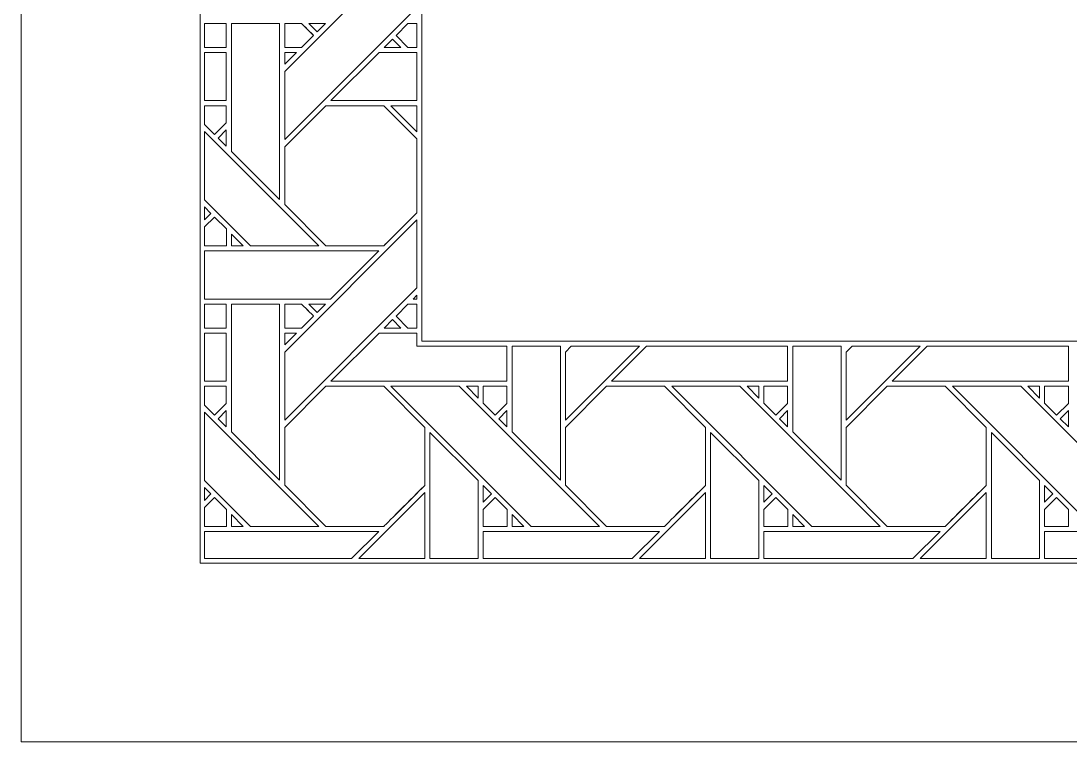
# Model space of a CAD drawing. Header units: inches. Extents: x 8.9 to 15.9, y 4.1 to 14.1.
# Drawn here: x 8.883 to 12.432, y 4.095 to 6.533 of the extents above; entities that cross this region are included whole.
import ezdxf

# ---------------------------------------------------------------- set-up
doc = ezdxf.new("R2010")
doc.units = ezdxf.units.IN
doc.header["$MEASUREMENT"] = 0
doc.layers.add('Design', color=7, linetype='Continuous', lineweight=0)

msp = doc.modelspace()

# ---------------------------------------------------------------- linework, layer by layer
at = {"layer": 'Design'}
for points, knots in [([(12.3829, 14.0948), (10.4499, 14.0948), (8.8829, 12.5278), (8.8829, 10.5948), (8.8829, 10.5948), (8.8829, 4.0948), (8.8829, 4.0948), (8.8829, 4.0948), (15.8829, 4.0948), (15.8829, 4.0948), (15.8829, 4.0948), (15.8829, 10.5948), (15.8829, 10.5948), (15.8829, 12.5278), (14.3159, 14.0948), (12.3829, 14.0948)], [0, 0, 0, 0, 1, 1, 1, 2, 2, 2, 3, 3, 3, 4, 4, 4, 5, 5, 5, 5]), ([(12.3829, 13.4898), (10.7865, 13.4898), (9.4879, 12.1911), (9.4879, 10.5948), (9.4879, 10.5948), (9.4879, 4.6998), (9.4879, 4.6998), (9.4879, 4.6998), (15.2779, 4.6998), (15.2779, 4.6998), (15.2779, 4.6998), (15.2779, 10.5948), (15.2779, 10.5948), (15.2779, 12.1911), (13.9792, 13.4898), (12.3829, 13.4898)], [0, 0, 0, 0, 1, 1, 1, 2, 2, 2, 3, 3, 3, 4, 4, 4, 5, 5, 5, 5]), ([(14.5279, 10.1668), (14.5279, 10.1668), (14.5279, 5.4498), (14.5279, 5.4498), (14.5279, 5.4498), (10.2379, 5.4498), (10.2379, 5.4498), (10.2379, 5.4498), (10.2383, 10.6261), (10.2383, 10.6289), (10.2392, 10.687), (10.2424, 10.7445), (10.2478, 10.8014), (10.25, 10.8237), (10.2524, 10.8459), (10.2552, 10.868), (10.2604, 10.909), (10.2669, 10.9495), (10.2745, 10.9898), (10.2745, 10.9898), (10.2777, 11.0069), (10.2777, 11.0069), (10.2885, 11.062), (10.3013, 11.1163), (10.3162, 11.1697), (10.3162, 11.1697), (10.321, 11.1869), (10.321, 11.1869), (10.3497, 11.2867), (10.3855, 11.3837), (10.4278, 11.477), (10.4278, 11.477), (10.4473, 11.5188), (10.4524, 11.5293), (10.4622, 11.5494), (10.4723, 11.5693), (10.4827, 11.5891), (10.5091, 11.6392), (10.5373, 11.6882), (10.5674, 11.7359), (10.5705, 11.7407), (10.5766, 11.7505), (10.5766, 11.7505), (10.6194, 11.8172), (10.6659, 11.8813), (10.7156, 11.9427), (10.7156, 11.9427), (10.7229, 11.9518), (10.7229, 11.9518), (10.908, 12.1777), (11.1381, 12.3653), (11.3995, 12.5007), (11.3995, 12.5007), (11.4455, 12.5238), (11.4455, 12.5238), (11.5132, 12.5569), (11.583, 12.5865), (11.6545, 12.6124), (11.6545, 12.6124), (11.6717, 12.6184), (11.6717, 12.6184), (11.8255, 12.6726), (11.9872, 12.7098), (12.1547, 12.7276), (12.1573, 12.7279), (12.1625, 12.7285), (12.1625, 12.7285), (12.2349, 12.7359), (12.3085, 12.7398), (12.3829, 12.7398), (12.3919, 12.7398), (12.4302, 12.7392), (12.4403, 12.739), (12.754, 12.7307), (13.0511, 12.6547), (13.3176, 12.5251), (13.3338, 12.5173), (13.3498, 12.5092), (13.3658, 12.5009), (13.418, 12.4739), (13.469, 12.4447), (13.5186, 12.4136), (13.5186, 12.4136), (13.5458, 12.3963), (13.5458, 12.3963), (13.6142, 12.352), (13.6801, 12.3039), (13.7429, 12.2523), (13.7429, 12.2523), (13.7561, 12.2412), (13.7561, 12.2412), (13.8005, 12.2041), (13.8434, 12.1652), (13.8847, 12.1246), (13.8847, 12.1246), (13.891, 12.1185), (13.891, 12.1185), (13.9433, 12.0668), (13.9929, 12.0124), (14.0396, 11.9557), (14.0396, 11.9557), (14.0535, 11.9385), (14.0535, 11.9385), (14.1434, 11.8269), (14.2225, 11.7061), (14.289, 11.5777), (14.289, 11.5777), (14.3054, 11.5455), (14.3133, 11.5293), (14.3158, 11.5242), (14.3508, 11.4476), (14.3508, 11.4476), (14.374, 11.3944), (14.3951, 11.3402), (14.4139, 11.2849), (14.4139, 11.2849), (14.4196, 11.2676), (14.4196, 11.2676), (14.4552, 11.1604), (14.4824, 11.0494), (14.5007, 10.9354), (14.5078, 10.8912), (14.5135, 10.8465), (14.5179, 10.8014), (14.5244, 10.7334), (14.5279, 10.6645), (14.5279, 10.5948), (14.5279, 10.5948), (14.5279, 10.1668), (14.5279, 10.1668)], [0, 0, 0, 0, 1, 1, 1, 2, 2, 2, 3, 3, 3, 4, 4, 4, 5, 5, 5, 6, 6, 6, 7, 7, 7, 8, 8, 8, 9, 9, 9, 10, 10, 10, 11, 11, 11, 12, 12, 12, 13, 13, 13, 14, 14, 14, 15, 15, 15, 16, 16, 16, 17, 17, 17, 18, 18, 18, 19, 19, 19, 20, 20, 20, 21, 21, 21, 22, 22, 22, 23, 23, 23, 24, 24, 24, 25, 25, 25, 26, 26, 26, 27, 27, 27, 28, 28, 28, 29, 29, 29, 30, 30, 30, 31, 31, 31, 32, 32, 32, 33, 33, 33, 34, 34, 34, 35, 35, 35, 36, 36, 36, 37, 37, 37, 38, 38, 38, 39, 39, 39, 40, 40, 40, 41, 41, 41, 42, 42, 42, 43, 43, 43, 43]), ([(10.2212, 6.8088), (10.2212, 6.8088), (10.2212, 6.5788), (10.2212, 6.5788), (10.2212, 6.5788), (9.7742, 6.1318), (9.7742, 6.1318), (9.7742, 6.1318), (9.7742, 6.3619), (9.7742, 6.3619), (9.7742, 6.3619), (10.2212, 6.8088), (10.2212, 6.8088)], [0, 0, 0, 0, 1, 1, 1, 2, 2, 2, 3, 3, 3, 4, 4, 4, 4]), ([(9.5029, 6.524), (9.5029, 6.524), (9.5766, 6.524), (9.5766, 6.524), (9.5766, 6.524), (9.5766, 6.4432), (9.5766, 6.4432), (9.5766, 6.4432), (9.5029, 6.4432), (9.5029, 6.4432), (9.5029, 6.4432), (9.5029, 6.524), (9.5029, 6.524)], [0, 0, 0, 0, 1, 1, 1, 2, 2, 2, 3, 3, 3, 4, 4, 4, 4]), ([(9.5029, 6.524), (9.5029, 6.524), (9.5766, 6.524), (9.5766, 6.524), (9.5766, 6.524), (9.5766, 6.4432), (9.5766, 6.4432), (9.5766, 6.4432), (9.5029, 6.4432), (9.5029, 6.4432), (9.5029, 6.4432), (9.5029, 6.524), (9.5029, 6.524)], [0, 0, 0, 0, 1, 1, 1, 2, 2, 2, 3, 3, 3, 4, 4, 4, 4]), ([(9.7571, 6.524), (9.7571, 6.524), (9.7571, 5.9289), (9.7571, 5.9289), (9.7571, 5.9289), (9.5942, 6.0918), (9.5942, 6.0918), (9.5942, 6.0918), (9.5942, 6.524), (9.5942, 6.524), (9.5942, 6.524), (9.7571, 6.524), (9.7571, 6.524)], [0, 0, 0, 0, 1, 1, 1, 2, 2, 2, 3, 3, 3, 4, 4, 4, 4]), ([(9.7742, 6.524), (9.7742, 6.524), (9.8313, 6.524), (9.8313, 6.524), (9.8364, 6.5189), (9.8672, 6.4881), (9.8716, 6.4836), (9.8716, 6.4836), (9.8312, 6.4432), (9.8312, 6.4432), (9.8312, 6.4432), (9.7742, 6.4432), (9.7742, 6.4432), (9.7742, 6.4432), (9.7742, 6.524), (9.7742, 6.524)], [0, 0, 0, 0, 1, 1, 1, 2, 2, 2, 3, 3, 3, 4, 4, 4, 5, 5, 5, 5]), ([(9.8716, 6.4836), (9.8716, 6.4836), (9.8312, 6.4432), (9.8312, 6.4432), (9.8312, 6.4432), (9.7742, 6.4432), (9.7742, 6.4432), (9.7742, 6.4432), (9.7742, 6.524), (9.7742, 6.524), (9.7742, 6.524), (9.8313, 6.524), (9.8313, 6.524), (9.8369, 6.5184), (9.8716, 6.4836), (9.8716, 6.4836)], [0, 0, 0, 0, 1, 1, 1, 2, 2, 2, 3, 3, 3, 4, 4, 4, 5, 5, 5, 5]), ([(9.8838, 6.4958), (9.8838, 6.4958), (9.8556, 6.524), (9.8556, 6.524), (9.8556, 6.524), (9.9121, 6.524), (9.9121, 6.524), (9.9121, 6.524), (9.8838, 6.4958), (9.8838, 6.4958)], [0, 0, 0, 0, 1, 1, 1, 2, 2, 2, 3, 3, 3, 3]), ([(10.2212, 6.4432), (10.2212, 6.4432), (10.1907, 6.4432), (10.1907, 6.4432), (10.1907, 6.4432), (10.1504, 6.4836), (10.1504, 6.4836), (10.1504, 6.4836), (10.1908, 6.524), (10.1908, 6.524), (10.1908, 6.524), (10.2212, 6.524), (10.2212, 6.524), (10.2212, 6.524), (10.2212, 6.4432), (10.2212, 6.4432)], [0, 0, 0, 0, 1, 1, 1, 2, 2, 2, 3, 3, 3, 4, 4, 4, 5, 5, 5, 5]), ([(10.2212, 6.524), (10.2212, 6.524), (10.2212, 6.4432), (10.2212, 6.4432), (10.2212, 6.4432), (10.1907, 6.4432), (10.1907, 6.4432), (10.1907, 6.4432), (10.1504, 6.4836), (10.1504, 6.4836), (10.1504, 6.4836), (10.1908, 6.524), (10.1908, 6.524), (10.1908, 6.524), (10.2212, 6.524), (10.2212, 6.524)], [0, 0, 0, 0, 1, 1, 1, 2, 2, 2, 3, 3, 3, 4, 4, 4, 5, 5, 5, 5]), ([(10.1666, 6.4432), (10.1666, 6.4432), (10.11, 6.4432), (10.11, 6.4432), (10.11, 6.4432), (10.1383, 6.4715), (10.1383, 6.4715), (10.1383, 6.4715), (10.1666, 6.4432), (10.1666, 6.4432)], [0, 0, 0, 0, 1, 1, 1, 2, 2, 2, 3, 3, 3, 3]), ([(9.5029, 6.4261), (9.5029, 6.4261), (9.5766, 6.4261), (9.5766, 6.4261), (9.5766, 6.4261), (9.5766, 6.2633), (9.5766, 6.2633), (9.5766, 6.2633), (9.5029, 6.2633), (9.5029, 6.2633), (9.5029, 6.2633), (9.5029, 6.4261), (9.5029, 6.4261)], [0, 0, 0, 0, 1, 1, 1, 2, 2, 2, 3, 3, 3, 4, 4, 4, 4]), ([(9.7742, 6.3863), (9.7742, 6.3863), (9.7742, 6.4261), (9.7742, 6.4261), (9.7742, 6.4261), (9.8141, 6.4261), (9.8141, 6.4261), (9.8141, 6.4261), (9.7742, 6.3863), (9.7742, 6.3863)], [0, 0, 0, 0, 1, 1, 1, 2, 2, 2, 3, 3, 3, 3]), ([(10.2212, 6.4261), (10.2212, 6.4261), (10.2212, 6.2633), (10.2212, 6.2633), (10.2212, 6.2633), (9.9301, 6.2633), (9.9301, 6.2633), (9.9301, 6.2633), (10.0929, 6.4261), (10.0929, 6.4261), (10.0929, 6.4261), (10.2212, 6.4261), (10.2212, 6.4261)], [0, 0, 0, 0, 1, 1, 1, 2, 2, 2, 3, 3, 3, 4, 4, 4, 4]), ([(9.5029, 6.2461), (9.5029, 6.2461), (9.5766, 6.2461), (9.5766, 6.2461), (9.5766, 6.2461), (9.5766, 6.1885), (9.5766, 6.1885), (9.5766, 6.1885), (9.5366, 6.1486), (9.5366, 6.1486), (9.5366, 6.1486), (9.5029, 6.1824), (9.5029, 6.1824), (9.5029, 6.1824), (9.5029, 6.2461), (9.5029, 6.2461)], [0, 0, 0, 0, 1, 1, 1, 2, 2, 2, 3, 3, 3, 4, 4, 4, 5, 5, 5, 5]), ([(9.5029, 6.2461), (9.5029, 6.2461), (9.5766, 6.2461), (9.5766, 6.2461), (9.5766, 6.2461), (9.5766, 6.1885), (9.5766, 6.1885), (9.5766, 6.1885), (9.5366, 6.1486), (9.5366, 6.1486), (9.5366, 6.1486), (9.5029, 6.1824), (9.5029, 6.1824), (9.5029, 6.1824), (9.5029, 6.2461), (9.5029, 6.2461)], [0, 0, 0, 0, 1, 1, 1, 2, 2, 2, 3, 3, 3, 4, 4, 4, 5, 5, 5, 5]), ([(9.7742, 6.1074), (9.7742, 6.1074), (9.9129, 6.2461), (9.9129, 6.2461), (9.9129, 6.2461), (10.1091, 6.2461), (10.1091, 6.2461), (10.1091, 6.2461), (10.2212, 6.134), (10.2212, 6.134), (10.2212, 6.134), (10.2212, 5.8845), (10.2212, 5.8845), (10.1819, 5.8452), (10.116, 5.7793), (10.1091, 5.7725), (10.1091, 5.7725), (9.9134, 5.7725), (9.9134, 5.7725), (9.9134, 5.7725), (9.7742, 5.9117), (9.7742, 5.9117), (9.7742, 5.9117), (9.7742, 6.1074), (9.7742, 6.1074)], [0, 0, 0, 0, 1, 1, 1, 2, 2, 2, 3, 3, 3, 4, 4, 4, 5, 5, 5, 6, 6, 6, 7, 7, 7, 8, 8, 8, 8]), ([(9.9129, 6.2461), (9.9129, 6.2461), (10.1091, 6.2461), (10.1091, 6.2461), (10.1091, 6.2461), (10.2212, 6.134), (10.2212, 6.134), (10.2212, 6.134), (10.2212, 5.8845), (10.2212, 5.8845), (10.1819, 5.8451), (10.1158, 5.7791), (10.1091, 5.7725), (10.1091, 5.7725), (9.9134, 5.7725), (9.9134, 5.7725), (9.9134, 5.7725), (9.7742, 5.9117), (9.7742, 5.9117), (9.7742, 5.9117), (9.7742, 6.1074), (9.7742, 6.1074), (9.7742, 6.1074), (9.9129, 6.2461), (9.9129, 6.2461)], [0, 0, 0, 0, 1, 1, 1, 2, 2, 2, 3, 3, 3, 4, 4, 4, 5, 5, 5, 6, 6, 6, 7, 7, 7, 8, 8, 8, 8]), ([(10.2212, 6.2462), (10.2212, 6.2462), (10.2212, 6.1583), (10.2212, 6.1583), (10.2212, 6.1583), (10.1334, 6.2462), (10.1334, 6.2462), (10.1334, 6.2462), (10.2212, 6.2462), (10.2212, 6.2462)], [0, 0, 0, 0, 1, 1, 1, 2, 2, 2, 3, 3, 3, 3]), ([(9.5029, 6.1589), (9.5029, 6.1589), (9.8892, 5.7725), (9.8892, 5.7725), (9.8892, 5.7725), (9.6582, 5.7725), (9.6582, 5.7725), (9.6582, 5.7725), (9.5029, 5.9279), (9.5029, 5.9279), (9.5029, 5.9279), (9.5029, 6.1589), (9.5029, 6.1589)], [0, 0, 0, 0, 1, 1, 1, 2, 2, 2, 3, 3, 3, 4, 4, 4, 4]), ([(9.5766, 6.1643), (9.5766, 6.1643), (9.5766, 6.1091), (9.5766, 6.1091), (9.5766, 6.1091), (9.5488, 6.1365), (9.5488, 6.1365), (9.5488, 6.1365), (9.5766, 6.1643), (9.5766, 6.1643)], [0, 0, 0, 0, 1, 1, 1, 2, 2, 2, 3, 3, 3, 3]), ([(9.5029, 5.9041), (9.5029, 5.9041), (9.5246, 5.8821), (9.5246, 5.8821), (9.5246, 5.8821), (9.5029, 5.8604), (9.5029, 5.8604), (9.5029, 5.8604), (9.5029, 5.9041), (9.5029, 5.9041)], [0, 0, 0, 0, 1, 1, 1, 2, 2, 2, 3, 3, 3, 3]), ([(9.577, 5.7722), (9.577, 5.7722), (9.5029, 5.7722), (9.5029, 5.7722), (9.5029, 5.7722), (9.5029, 5.8361), (9.5029, 5.8361), (9.5029, 5.8361), (9.5367, 5.8699), (9.5367, 5.8699), (9.5367, 5.8699), (9.577, 5.8295), (9.577, 5.8295), (9.577, 5.8295), (9.577, 5.7722), (9.577, 5.7722)], [0, 0, 0, 0, 1, 1, 1, 2, 2, 2, 3, 3, 3, 4, 4, 4, 5, 5, 5, 5]), ([(9.5029, 5.8361), (9.5029, 5.8361), (9.5367, 5.8699), (9.5367, 5.8699), (9.5367, 5.8699), (9.577, 5.8295), (9.577, 5.8295), (9.577, 5.8295), (9.577, 5.7722), (9.577, 5.7722), (9.577, 5.7722), (9.5029, 5.7722), (9.5029, 5.7722), (9.5029, 5.7722), (9.5029, 5.8361), (9.5029, 5.8361)], [0, 0, 0, 0, 1, 1, 1, 2, 2, 2, 3, 3, 3, 4, 4, 4, 5, 5, 5, 5]), ([(10.2212, 5.8601), (10.2212, 5.8601), (10.2212, 5.63), (10.2212, 5.63), (10.2212, 5.63), (9.7742, 5.1831), (9.7742, 5.1831), (9.7742, 5.1831), (9.7742, 5.4132), (9.7742, 5.4132), (9.7742, 5.4132), (10.2212, 5.8601), (10.2212, 5.8601)], [0, 0, 0, 0, 1, 1, 1, 2, 2, 2, 3, 3, 3, 4, 4, 4, 4]), ([(9.634, 5.7725), (9.634, 5.7725), (9.5943, 5.7725), (9.5943, 5.7725), (9.5943, 5.7725), (9.5943, 5.8123), (9.5943, 5.8123), (9.5943, 5.8123), (9.634, 5.7725), (9.634, 5.7725)], [0, 0, 0, 0, 1, 1, 1, 2, 2, 2, 3, 3, 3, 3]), ([(9.5029, 5.7552), (9.5029, 5.7552), (10.0921, 5.7552), (10.0921, 5.7552), (10.0921, 5.7552), (9.9293, 5.5926), (9.9293, 5.5926), (9.9293, 5.5926), (9.5029, 5.5926), (9.5029, 5.5926), (9.5029, 5.5926), (9.5029, 5.7552), (9.5029, 5.7552)], [0, 0, 0, 0, 1, 1, 1, 2, 2, 2, 3, 3, 3, 4, 4, 4, 4]), ([(9.5029, 5.5753), (9.5029, 5.5753), (9.5766, 5.5753), (9.5766, 5.5753), (9.5766, 5.5753), (9.5766, 5.4945), (9.5766, 5.4945), (9.5766, 5.4945), (9.5029, 5.4945), (9.5029, 5.4945), (9.5029, 5.4945), (9.5029, 5.5753), (9.5029, 5.5753)], [0, 0, 0, 0, 1, 1, 1, 2, 2, 2, 3, 3, 3, 4, 4, 4, 4]), ([(9.5029, 5.5753), (9.5029, 5.5753), (9.5766, 5.5753), (9.5766, 5.5753), (9.5766, 5.5753), (9.5766, 5.4945), (9.5766, 5.4945), (9.5766, 5.4945), (9.5029, 5.4945), (9.5029, 5.4945), (9.5029, 5.4945), (9.5029, 5.5753), (9.5029, 5.5753)], [0, 0, 0, 0, 1, 1, 1, 2, 2, 2, 3, 3, 3, 4, 4, 4, 4]), ([(9.7571, 5.5753), (9.7571, 5.5753), (9.7571, 4.9802), (9.7571, 4.9802), (9.7571, 4.9802), (9.5942, 5.1431), (9.5942, 5.1431), (9.5942, 5.1431), (9.5942, 5.5753), (9.5942, 5.5753), (9.5942, 5.5753), (9.7571, 5.5753), (9.7571, 5.5753)], [0, 0, 0, 0, 1, 1, 1, 2, 2, 2, 3, 3, 3, 4, 4, 4, 4]), ([(9.7742, 5.5753), (9.7742, 5.5753), (9.8313, 5.5753), (9.8313, 5.5753), (9.8364, 5.5701), (9.8672, 5.5393), (9.8716, 5.5349), (9.8716, 5.5349), (9.8312, 5.4945), (9.8312, 5.4945), (9.8312, 5.4945), (9.7742, 5.4945), (9.7742, 5.4945), (9.7742, 5.4945), (9.7742, 5.5753), (9.7742, 5.5753)], [0, 0, 0, 0, 1, 1, 1, 2, 2, 2, 3, 3, 3, 4, 4, 4, 5, 5, 5, 5]), ([(9.8716, 5.5349), (9.8716, 5.5349), (9.8312, 5.4945), (9.8312, 5.4945), (9.8312, 5.4945), (9.7742, 5.4945), (9.7742, 5.4945), (9.7742, 5.4945), (9.7742, 5.5753), (9.7742, 5.5753), (9.7742, 5.5753), (9.8313, 5.5753), (9.8313, 5.5753), (9.8366, 5.5699), (9.8674, 5.5391), (9.8716, 5.5349)], [0, 0, 0, 0, 1, 1, 1, 2, 2, 2, 3, 3, 3, 4, 4, 4, 5, 5, 5, 5]), ([(9.8838, 5.5471), (9.8838, 5.5471), (9.8556, 5.5753), (9.8556, 5.5753), (9.8556, 5.5753), (9.9121, 5.5753), (9.9121, 5.5753), (9.9121, 5.5753), (9.8838, 5.5471), (9.8838, 5.5471)], [0, 0, 0, 0, 1, 1, 1, 2, 2, 2, 3, 3, 3, 3]), ([(10.2212, 5.4945), (10.2212, 5.4945), (10.1907, 5.4945), (10.1907, 5.4945), (10.1907, 5.4945), (10.1504, 5.5348), (10.1504, 5.5348), (10.1504, 5.5348), (10.1908, 5.5753), (10.1908, 5.5753), (10.1908, 5.5753), (10.2212, 5.5753), (10.2212, 5.5753), (10.2212, 5.5753), (10.2212, 5.4945), (10.2212, 5.4945)], [0, 0, 0, 0, 1, 1, 1, 2, 2, 2, 3, 3, 3, 4, 4, 4, 5, 5, 5, 5]), ([(10.2212, 5.5753), (10.2212, 5.5753), (10.2212, 5.4945), (10.2212, 5.4945), (10.2212, 5.4945), (10.1907, 5.4945), (10.1907, 5.4945), (10.1907, 5.4945), (10.1504, 5.5348), (10.1504, 5.5348), (10.1504, 5.5348), (10.1908, 5.5753), (10.1908, 5.5753), (10.1908, 5.5753), (10.2212, 5.5753), (10.2212, 5.5753)], [0, 0, 0, 0, 1, 1, 1, 2, 2, 2, 3, 3, 3, 4, 4, 4, 5, 5, 5, 5]), ([(10.2081, 5.5926), (10.2081, 5.5926), (10.2212, 5.6056), (10.2212, 5.6056), (10.2212, 5.6056), (10.2212, 5.5926), (10.2212, 5.5926), (10.2212, 5.5926), (10.2081, 5.5926), (10.2081, 5.5926)], [0, 0, 0, 0, 1, 1, 1, 2, 2, 2, 3, 3, 3, 3]), ([(10.1666, 5.4945), (10.1666, 5.4945), (10.11, 5.4945), (10.11, 5.4945), (10.11, 5.4945), (10.1383, 5.5228), (10.1383, 5.5228), (10.1383, 5.5228), (10.1666, 5.4945), (10.1666, 5.4945)], [0, 0, 0, 0, 1, 1, 1, 2, 2, 2, 3, 3, 3, 3]), ([(9.5029, 5.4774), (9.5029, 5.4774), (9.5766, 5.4774), (9.5766, 5.4774), (9.5766, 5.4774), (9.5766, 5.3145), (9.5766, 5.3145), (9.5766, 5.3145), (9.5029, 5.3145), (9.5029, 5.3145), (9.5029, 5.3145), (9.5029, 5.4774), (9.5029, 5.4774)], [0, 0, 0, 0, 1, 1, 1, 2, 2, 2, 3, 3, 3, 4, 4, 4, 4]), ([(9.7742, 5.4375), (9.7742, 5.4375), (9.7742, 5.4774), (9.7742, 5.4774), (9.7742, 5.4774), (9.8141, 5.4774), (9.8141, 5.4774), (9.8141, 5.4774), (9.7742, 5.4375), (9.7742, 5.4375)], [0, 0, 0, 0, 1, 1, 1, 2, 2, 2, 3, 3, 3, 3]), ([(9.9301, 5.3145), (9.9301, 5.3145), (10.0929, 5.4774), (10.0929, 5.4774), (10.0929, 5.4774), (10.2212, 5.4774), (10.2212, 5.4774), (10.2212, 5.4774), (10.2212, 5.4331), (10.2212, 5.4331), (10.2212, 5.4331), (10.5253, 5.4331), (10.5253, 5.4331), (10.5253, 5.4331), (10.5253, 5.3145), (10.5253, 5.3145), (10.5253, 5.3145), (9.9301, 5.3145), (9.9301, 5.3145)], [0, 0, 0, 0, 1, 1, 1, 2, 2, 2, 3, 3, 3, 4, 4, 4, 5, 5, 5, 6, 6, 6, 6]), ([(10.5429, 5.4331), (10.5429, 5.4331), (10.7058, 5.4331), (10.7058, 5.4331), (10.7058, 5.4331), (10.7058, 4.9802), (10.7058, 4.9802), (10.7058, 4.9802), (10.5429, 5.1431), (10.5429, 5.1431), (10.5429, 5.1431), (10.5429, 5.4331), (10.5429, 5.4331)], [0, 0, 0, 0, 1, 1, 1, 2, 2, 2, 3, 3, 3, 4, 4, 4, 4]), ([(10.7229, 5.4132), (10.7229, 5.4132), (10.7429, 5.4331), (10.7429, 5.4331), (10.7429, 5.4331), (10.973, 5.4331), (10.973, 5.4331), (10.973, 5.4331), (10.7229, 5.1831), (10.7229, 5.1831), (10.7229, 5.1831), (10.7229, 5.4132), (10.7229, 5.4132)], [0, 0, 0, 0, 1, 1, 1, 2, 2, 2, 3, 3, 3, 4, 4, 4, 4]), ([(10.8788, 5.3145), (10.8788, 5.3145), (10.9973, 5.4331), (10.9973, 5.4331), (10.9973, 5.4331), (11.4741, 5.4331), (11.4741, 5.4331), (11.4741, 5.4331), (11.4741, 5.3145), (11.4741, 5.3145), (11.4741, 5.3145), (10.8788, 5.3145), (10.8788, 5.3145)], [0, 0, 0, 0, 1, 1, 1, 2, 2, 2, 3, 3, 3, 4, 4, 4, 4]), ([(11.4916, 5.4331), (11.4916, 5.4331), (11.6545, 5.4331), (11.6545, 5.4331), (11.6545, 5.4331), (11.6545, 4.9802), (11.6545, 4.9802), (11.6545, 4.9802), (11.4916, 5.1431), (11.4916, 5.1431), (11.4916, 5.1431), (11.4916, 5.4331), (11.4916, 5.4331)], [0, 0, 0, 0, 1, 1, 1, 2, 2, 2, 3, 3, 3, 4, 4, 4, 4]), ([(11.6717, 5.4132), (11.6717, 5.4132), (11.6916, 5.4331), (11.6916, 5.4331), (11.6916, 5.4331), (11.9217, 5.4331), (11.9217, 5.4331), (11.9217, 5.4331), (11.6717, 5.1831), (11.6717, 5.1831), (11.6717, 5.1831), (11.6717, 5.4132), (11.6717, 5.4132)], [0, 0, 0, 0, 1, 1, 1, 2, 2, 2, 3, 3, 3, 4, 4, 4, 4]), ([(11.8275, 5.3146), (11.8275, 5.3146), (11.9461, 5.4331), (11.9461, 5.4331), (11.9461, 5.4331), (12.4228, 5.4331), (12.4228, 5.4331), (12.4228, 5.4331), (12.4228, 5.3146), (12.4228, 5.3146), (12.4228, 5.3146), (11.8275, 5.3146), (11.8275, 5.3146)], [0, 0, 0, 0, 1, 1, 1, 2, 2, 2, 3, 3, 3, 4, 4, 4, 4]), ([(9.5029, 5.2974), (9.5029, 5.2974), (9.5766, 5.2974), (9.5766, 5.2974), (9.5766, 5.2974), (9.5766, 5.2398), (9.5766, 5.2398), (9.5766, 5.2398), (9.5366, 5.1998), (9.5366, 5.1998), (9.5366, 5.1998), (9.5029, 5.2336), (9.5029, 5.2336), (9.5029, 5.2336), (9.5029, 5.2974), (9.5029, 5.2974)], [0, 0, 0, 0, 1, 1, 1, 2, 2, 2, 3, 3, 3, 4, 4, 4, 5, 5, 5, 5]), ([(9.5029, 5.2974), (9.5029, 5.2974), (9.5766, 5.2974), (9.5766, 5.2974), (9.5766, 5.2974), (9.5766, 5.2398), (9.5766, 5.2398), (9.5766, 5.2398), (9.5366, 5.1998), (9.5366, 5.1998), (9.5366, 5.1998), (9.5029, 5.2336), (9.5029, 5.2336), (9.5029, 5.2336), (9.5029, 5.2974), (9.5029, 5.2974)], [0, 0, 0, 0, 1, 1, 1, 2, 2, 2, 3, 3, 3, 4, 4, 4, 5, 5, 5, 5]), ([(10.2478, 4.9624), (10.23, 4.9445), (10.1181, 4.8328), (10.1091, 4.8238), (10.1091, 4.8238), (9.9134, 4.8238), (9.9134, 4.8238), (9.9134, 4.8238), (9.7742, 4.963), (9.7742, 4.963), (9.7742, 4.963), (9.7742, 5.1587), (9.7742, 5.1587), (9.7742, 5.1587), (9.9129, 5.2974), (9.9129, 5.2974), (9.9129, 5.2974), (10.1091, 5.2974), (10.1091, 5.2974), (10.1091, 5.2974), (10.2478, 5.1587), (10.2478, 5.1587), (10.2478, 5.1587), (10.2478, 4.9624), (10.2478, 4.9624)], [0, 0, 0, 0, 1, 1, 1, 2, 2, 2, 3, 3, 3, 4, 4, 4, 5, 5, 5, 6, 6, 6, 7, 7, 7, 8, 8, 8, 8]), ([(9.9129, 5.2974), (9.9129, 5.2974), (10.1091, 5.2974), (10.1091, 5.2974), (10.1091, 5.2974), (10.2478, 5.1587), (10.2478, 5.1587), (10.2478, 5.1587), (10.2478, 4.9624), (10.2478, 4.9624), (10.2299, 4.9444), (10.118, 4.8327), (10.1091, 4.8238), (10.1091, 4.8238), (9.9134, 4.8238), (9.9134, 4.8238), (9.9134, 4.8238), (9.7742, 4.963), (9.7742, 4.963), (9.7742, 4.963), (9.7742, 5.1587), (9.7742, 5.1587), (9.7742, 5.1587), (9.9129, 5.2974), (9.9129, 5.2974)], [0, 0, 0, 0, 1, 1, 1, 2, 2, 2, 3, 3, 3, 4, 4, 4, 5, 5, 5, 6, 6, 6, 7, 7, 7, 8, 8, 8, 8]), ([(10.1334, 5.2974), (10.1334, 5.2974), (10.3643, 5.2974), (10.3643, 5.2974), (10.3643, 5.2974), (10.838, 4.8238), (10.838, 4.8238), (10.838, 4.8238), (10.6069, 4.8238), (10.6069, 4.8238), (10.6069, 4.8238), (10.1334, 5.2974), (10.1334, 5.2974)], [0, 0, 0, 0, 1, 1, 1, 2, 2, 2, 3, 3, 3, 4, 4, 4, 4]), ([(10.4279, 5.2974), (10.4279, 5.2974), (10.4279, 5.2576), (10.4279, 5.2576), (10.4279, 5.2576), (10.3884, 5.2974), (10.3884, 5.2974), (10.3884, 5.2974), (10.4279, 5.2974), (10.4279, 5.2974)], [0, 0, 0, 0, 1, 1, 1, 2, 2, 2, 3, 3, 3, 3]), ([(10.445, 5.2974), (10.445, 5.2974), (10.5253, 5.2974), (10.5253, 5.2974), (10.5253, 5.2974), (10.5253, 5.2398), (10.5253, 5.2398), (10.5253, 5.2398), (10.4854, 5.1998), (10.4854, 5.1998), (10.4854, 5.1998), (10.445, 5.2402), (10.445, 5.2402), (10.445, 5.2402), (10.445, 5.2974), (10.445, 5.2974)], [0, 0, 0, 0, 1, 1, 1, 2, 2, 2, 3, 3, 3, 4, 4, 4, 5, 5, 5, 5]), ([(10.4854, 5.1998), (10.4854, 5.1998), (10.445, 5.2402), (10.445, 5.2402), (10.445, 5.2402), (10.445, 5.2974), (10.445, 5.2974), (10.445, 5.2974), (10.5253, 5.2974), (10.5253, 5.2974), (10.5253, 5.2974), (10.5253, 5.2398), (10.5253, 5.2398), (10.5253, 5.2398), (10.4854, 5.1998), (10.4854, 5.1998)], [0, 0, 0, 0, 1, 1, 1, 2, 2, 2, 3, 3, 3, 4, 4, 4, 5, 5, 5, 5]), ([(11.1966, 4.9624), (11.1788, 4.9445), (11.0669, 4.8328), (11.0579, 4.8238), (11.0579, 4.8238), (10.8622, 4.8238), (10.8622, 4.8238), (10.8622, 4.8238), (10.7229, 4.963), (10.7229, 4.963), (10.7229, 4.963), (10.7229, 5.1587), (10.7229, 5.1587), (10.7229, 5.1587), (10.8616, 5.2974), (10.8616, 5.2974), (10.8616, 5.2974), (11.0578, 5.2974), (11.0578, 5.2974), (11.0578, 5.2974), (11.1966, 5.1587), (11.1966, 5.1587), (11.1966, 5.1587), (11.1966, 4.9624), (11.1966, 4.9624)], [0, 0, 0, 0, 1, 1, 1, 2, 2, 2, 3, 3, 3, 4, 4, 4, 5, 5, 5, 6, 6, 6, 7, 7, 7, 8, 8, 8, 8]), ([(10.7229, 4.963), (10.7229, 4.963), (10.7229, 5.1587), (10.7229, 5.1587), (10.7229, 5.1587), (10.8616, 5.2974), (10.8616, 5.2974), (10.8616, 5.2974), (11.0578, 5.2974), (11.0578, 5.2974), (11.0578, 5.2974), (11.1966, 5.1587), (11.1966, 5.1587), (11.1966, 5.1587), (11.1966, 4.9624), (11.1966, 4.9624), (11.1786, 4.9444), (11.0668, 4.8327), (11.0579, 4.8238), (11.0579, 4.8238), (10.8622, 4.8238), (10.8622, 4.8238), (10.8622, 4.8238), (10.7229, 4.963), (10.7229, 4.963)], [0, 0, 0, 0, 1, 1, 1, 2, 2, 2, 3, 3, 3, 4, 4, 4, 5, 5, 5, 6, 6, 6, 7, 7, 7, 8, 8, 8, 8]), ([(11.0821, 5.2974), (11.0821, 5.2974), (11.313, 5.2974), (11.313, 5.2974), (11.313, 5.2974), (11.7867, 4.8238), (11.7867, 4.8238), (11.7867, 4.8238), (11.5557, 4.8238), (11.5557, 4.8238), (11.5557, 4.8238), (11.0821, 5.2974), (11.0821, 5.2974)], [0, 0, 0, 0, 1, 1, 1, 2, 2, 2, 3, 3, 3, 4, 4, 4, 4]), ([(11.3766, 5.2974), (11.3766, 5.2974), (11.3766, 5.2576), (11.3766, 5.2576), (11.3766, 5.2576), (11.3372, 5.2974), (11.3372, 5.2974), (11.3372, 5.2974), (11.3766, 5.2974), (11.3766, 5.2974)], [0, 0, 0, 0, 1, 1, 1, 2, 2, 2, 3, 3, 3, 3]), ([(11.3938, 5.2974), (11.3938, 5.2974), (11.474, 5.2974), (11.474, 5.2974), (11.474, 5.2974), (11.474, 5.2398), (11.474, 5.2398), (11.474, 5.2398), (11.4341, 5.1998), (11.4341, 5.1998), (11.4341, 5.1998), (11.3938, 5.2402), (11.3938, 5.2402), (11.3938, 5.2402), (11.3938, 5.2974), (11.3938, 5.2974)], [0, 0, 0, 0, 1, 1, 1, 2, 2, 2, 3, 3, 3, 4, 4, 4, 5, 5, 5, 5]), ([(11.4341, 5.1998), (11.4341, 5.1998), (11.3938, 5.2402), (11.3938, 5.2402), (11.3938, 5.2402), (11.3938, 5.2974), (11.3938, 5.2974), (11.3938, 5.2974), (11.474, 5.2974), (11.474, 5.2974), (11.474, 5.2974), (11.474, 5.2398), (11.474, 5.2398), (11.474, 5.2398), (11.4341, 5.1998), (11.4341, 5.1998)], [0, 0, 0, 0, 1, 1, 1, 2, 2, 2, 3, 3, 3, 4, 4, 4, 5, 5, 5, 5]), ([(12.1453, 4.9624), (12.1275, 4.9445), (12.0156, 4.8328), (12.0066, 4.8238), (12.0066, 4.8238), (11.8109, 4.8238), (11.8109, 4.8238), (11.8109, 4.8238), (11.6717, 4.963), (11.6717, 4.963), (11.6717, 4.963), (11.6717, 5.1587), (11.6717, 5.1587), (11.6717, 5.1587), (11.8104, 5.2974), (11.8104, 5.2974), (11.8104, 5.2974), (12.0066, 5.2974), (12.0066, 5.2974), (12.0066, 5.2974), (12.1453, 5.1587), (12.1453, 5.1587), (12.1453, 5.1587), (12.1453, 4.9624), (12.1453, 4.9624)], [0, 0, 0, 0, 1, 1, 1, 2, 2, 2, 3, 3, 3, 4, 4, 4, 5, 5, 5, 6, 6, 6, 7, 7, 7, 8, 8, 8, 8]), ([(11.6717, 4.963), (11.6717, 4.963), (11.6717, 5.1587), (11.6717, 5.1587), (11.6717, 5.1587), (11.8104, 5.2974), (11.8104, 5.2974), (11.8104, 5.2974), (12.0066, 5.2974), (12.0066, 5.2974), (12.0066, 5.2974), (12.1453, 5.1587), (12.1453, 5.1587), (12.1453, 5.1587), (12.1453, 4.9624), (12.1453, 4.9624), (12.1274, 4.9444), (12.0155, 4.8327), (12.0066, 4.8238), (12.0066, 4.8238), (11.8109, 4.8238), (11.8109, 4.8238), (11.8109, 4.8238), (11.6717, 4.963), (11.6717, 4.963)], [0, 0, 0, 0, 1, 1, 1, 2, 2, 2, 3, 3, 3, 4, 4, 4, 5, 5, 5, 6, 6, 6, 7, 7, 7, 8, 8, 8, 8]), ([(12.0308, 5.2974), (12.0308, 5.2974), (12.2618, 5.2974), (12.2618, 5.2974), (12.2618, 5.2974), (12.7354, 4.8238), (12.7354, 4.8238), (12.7354, 4.8238), (12.5044, 4.8238), (12.5044, 4.8238), (12.5044, 4.8238), (12.0308, 5.2974), (12.0308, 5.2974)], [0, 0, 0, 0, 1, 1, 1, 2, 2, 2, 3, 3, 3, 4, 4, 4, 4]), ([(12.3253, 5.2974), (12.3253, 5.2974), (12.3253, 5.2576), (12.3253, 5.2576), (12.3253, 5.2576), (12.2859, 5.2974), (12.2859, 5.2974), (12.2859, 5.2974), (12.3253, 5.2974), (12.3253, 5.2974)], [0, 0, 0, 0, 1, 1, 1, 2, 2, 2, 3, 3, 3, 3]), ([(12.3425, 5.2974), (12.3425, 5.2974), (12.4228, 5.2974), (12.4228, 5.2974), (12.4228, 5.2974), (12.4228, 5.2398), (12.4228, 5.2398), (12.4228, 5.2398), (12.3828, 5.1998), (12.3828, 5.1998), (12.3828, 5.1998), (12.3425, 5.2402), (12.3425, 5.2402), (12.3425, 5.2402), (12.3425, 5.2974), (12.3425, 5.2974)], [0, 0, 0, 0, 1, 1, 1, 2, 2, 2, 3, 3, 3, 4, 4, 4, 5, 5, 5, 5]), ([(12.3828, 5.1998), (12.3828, 5.1998), (12.3425, 5.2402), (12.3425, 5.2402), (12.3425, 5.2402), (12.3425, 5.2974), (12.3425, 5.2974), (12.3425, 5.2974), (12.4228, 5.2974), (12.4228, 5.2974), (12.4228, 5.2974), (12.4228, 5.2398), (12.4228, 5.2398), (12.4228, 5.2398), (12.3828, 5.1998), (12.3828, 5.1998)], [0, 0, 0, 0, 1, 1, 1, 2, 2, 2, 3, 3, 3, 4, 4, 4, 5, 5, 5, 5]), ([(9.5029, 5.2102), (9.5029, 5.2102), (9.8892, 4.8238), (9.8892, 4.8238), (9.8892, 4.8238), (9.6582, 4.8238), (9.6582, 4.8238), (9.6582, 4.8238), (9.5029, 4.9791), (9.5029, 4.9791), (9.5029, 4.9791), (9.5029, 5.2102), (9.5029, 5.2102)], [0, 0, 0, 0, 1, 1, 1, 2, 2, 2, 3, 3, 3, 4, 4, 4, 4]), ([(9.5766, 5.2156), (9.5766, 5.2156), (9.5766, 5.1604), (9.5766, 5.1604), (9.5766, 5.1604), (9.5488, 5.1878), (9.5488, 5.1878), (9.5488, 5.1878), (9.5766, 5.2156), (9.5766, 5.2156)], [0, 0, 0, 0, 1, 1, 1, 2, 2, 2, 3, 3, 3, 3]), ([(10.5253, 5.2156), (10.5253, 5.2156), (10.5253, 5.1604), (10.5253, 5.1604), (10.5253, 5.1604), (10.4976, 5.1878), (10.4976, 5.1878), (10.4976, 5.1878), (10.5253, 5.2156), (10.5253, 5.2156)], [0, 0, 0, 0, 1, 1, 1, 2, 2, 2, 3, 3, 3, 3]), ([(11.4741, 5.2156), (11.4741, 5.2156), (11.4741, 5.1604), (11.4741, 5.1604), (11.4741, 5.1604), (11.4463, 5.1878), (11.4463, 5.1878), (11.4463, 5.1878), (11.4741, 5.2156), (11.4741, 5.2156)], [0, 0, 0, 0, 1, 1, 1, 2, 2, 2, 3, 3, 3, 3]), ([(12.4228, 5.2156), (12.4228, 5.2156), (12.4228, 5.1604), (12.4228, 5.1604), (12.4228, 5.1604), (12.395, 5.1878), (12.395, 5.1878), (12.395, 5.1878), (12.4228, 5.2156), (12.4228, 5.2156)], [0, 0, 0, 0, 1, 1, 1, 2, 2, 2, 3, 3, 3, 3]), ([(10.4278, 4.7148), (10.4278, 4.7148), (10.265, 4.7148), (10.265, 4.7148), (10.265, 4.7148), (10.265, 5.1416), (10.265, 5.1416), (10.265, 5.1416), (10.4278, 4.9795), (10.4278, 4.9795), (10.4278, 4.9795), (10.4278, 4.7148), (10.4278, 4.7148)], [0, 0, 0, 0, 1, 1, 1, 2, 2, 2, 3, 3, 3, 4, 4, 4, 4]), ([(11.3765, 4.7148), (11.3765, 4.7148), (11.2137, 4.7148), (11.2137, 4.7148), (11.2137, 4.7148), (11.2137, 5.1416), (11.2137, 5.1416), (11.2137, 5.1416), (11.3765, 4.9795), (11.3765, 4.9795), (11.3765, 4.9795), (11.3765, 4.7148), (11.3765, 4.7148)], [0, 0, 0, 0, 1, 1, 1, 2, 2, 2, 3, 3, 3, 4, 4, 4, 4]), ([(12.3252, 4.7148), (12.3252, 4.7148), (12.1625, 4.7148), (12.1625, 4.7148), (12.1625, 4.7148), (12.1625, 5.1416), (12.1625, 5.1416), (12.1625, 5.1416), (12.3252, 4.9794), (12.3252, 4.9794), (12.3252, 4.9794), (12.3252, 4.7148), (12.3252, 4.7148)], [0, 0, 0, 0, 1, 1, 1, 2, 2, 2, 3, 3, 3, 4, 4, 4, 4]), ([(9.5029, 4.9554), (9.5029, 4.9554), (9.5246, 4.9334), (9.5246, 4.9334), (9.5246, 4.9334), (9.5029, 4.9117), (9.5029, 4.9117), (9.5029, 4.9117), (9.5029, 4.9554), (9.5029, 4.9554)], [0, 0, 0, 0, 1, 1, 1, 2, 2, 2, 3, 3, 3, 3]), ([(10.2479, 4.7148), (10.2479, 4.7148), (10.0246, 4.7148), (10.0246, 4.7148), (10.0246, 4.7148), (10.2479, 4.938), (10.2479, 4.938), (10.2479, 4.938), (10.2479, 4.7148), (10.2479, 4.7148)], [0, 0, 0, 0, 1, 1, 1, 2, 2, 2, 3, 3, 3, 3]), ([(10.4733, 4.9334), (10.4733, 4.9334), (10.4451, 4.9052), (10.4451, 4.9052), (10.4451, 4.9052), (10.4451, 4.962), (10.4451, 4.962), (10.4451, 4.962), (10.4733, 4.9334), (10.4733, 4.9334)], [0, 0, 0, 0, 1, 1, 1, 2, 2, 2, 3, 3, 3, 3]), ([(11.1966, 4.7148), (11.1966, 4.7148), (10.9733, 4.7148), (10.9733, 4.7148), (10.9733, 4.7148), (11.1966, 4.938), (11.1966, 4.938), (11.1966, 4.938), (11.1966, 4.7148), (11.1966, 4.7148)], [0, 0, 0, 0, 1, 1, 1, 2, 2, 2, 3, 3, 3, 3]), ([(11.422, 4.9334), (11.422, 4.9334), (11.3938, 4.9052), (11.3938, 4.9052), (11.3938, 4.9052), (11.3938, 4.962), (11.3938, 4.962), (11.3938, 4.962), (11.422, 4.9334), (11.422, 4.9334)], [0, 0, 0, 0, 1, 1, 1, 2, 2, 2, 3, 3, 3, 3]), ([(12.1453, 4.7148), (12.1453, 4.7148), (11.922, 4.7148), (11.922, 4.7148), (11.922, 4.7148), (12.1453, 4.9381), (12.1453, 4.9381), (12.1453, 4.9381), (12.1453, 4.7148), (12.1453, 4.7148)], [0, 0, 0, 0, 1, 1, 1, 2, 2, 2, 3, 3, 3, 3]), ([(12.3707, 4.9334), (12.3707, 4.9334), (12.3425, 4.9052), (12.3425, 4.9052), (12.3425, 4.9052), (12.3425, 4.962), (12.3425, 4.962), (12.3425, 4.962), (12.3707, 4.9334), (12.3707, 4.9334)], [0, 0, 0, 0, 1, 1, 1, 2, 2, 2, 3, 3, 3, 3]), ([(9.577, 4.8235), (9.577, 4.8235), (9.5029, 4.8235), (9.5029, 4.8235), (9.5029, 4.8235), (9.5029, 4.8873), (9.5029, 4.8873), (9.5029, 4.8873), (9.5367, 4.9211), (9.5367, 4.9211), (9.5367, 4.9211), (9.577, 4.8808), (9.577, 4.8808), (9.577, 4.8808), (9.577, 4.8235), (9.577, 4.8235)], [0, 0, 0, 0, 1, 1, 1, 2, 2, 2, 3, 3, 3, 4, 4, 4, 5, 5, 5, 5]), ([(9.5029, 4.8873), (9.5029, 4.8873), (9.5367, 4.9211), (9.5367, 4.9211), (9.5367, 4.9211), (9.577, 4.8808), (9.577, 4.8808), (9.577, 4.8808), (9.577, 4.8235), (9.577, 4.8235), (9.577, 4.8235), (9.5029, 4.8235), (9.5029, 4.8235), (9.5029, 4.8235), (9.5029, 4.8873), (9.5029, 4.8873)], [0, 0, 0, 0, 1, 1, 1, 2, 2, 2, 3, 3, 3, 4, 4, 4, 5, 5, 5, 5]), ([(10.5257, 4.8235), (10.5257, 4.8235), (10.4451, 4.8235), (10.4451, 4.8235), (10.4451, 4.8235), (10.4451, 4.8808), (10.4451, 4.8808), (10.4451, 4.8808), (10.4854, 4.9211), (10.4854, 4.9211), (10.4854, 4.9211), (10.5257, 4.8808), (10.5257, 4.8808), (10.5257, 4.8808), (10.5257, 4.8235), (10.5257, 4.8235)], [0, 0, 0, 0, 1, 1, 1, 2, 2, 2, 3, 3, 3, 4, 4, 4, 5, 5, 5, 5]), ([(10.4451, 4.8808), (10.4451, 4.8808), (10.4854, 4.9211), (10.4854, 4.9211), (10.4854, 4.9211), (10.5257, 4.8808), (10.5257, 4.8808), (10.5257, 4.8808), (10.5257, 4.8235), (10.5257, 4.8235), (10.5257, 4.8235), (10.4451, 4.8235), (10.4451, 4.8235), (10.4451, 4.8235), (10.4451, 4.8808), (10.4451, 4.8808)], [0, 0, 0, 0, 1, 1, 1, 2, 2, 2, 3, 3, 3, 4, 4, 4, 5, 5, 5, 5]), ([(11.4745, 4.8235), (11.4745, 4.8235), (11.3938, 4.8235), (11.3938, 4.8235), (11.3938, 4.8235), (11.3938, 4.8808), (11.3938, 4.8808), (11.3938, 4.8808), (11.4341, 4.9211), (11.4341, 4.9211), (11.4341, 4.9211), (11.4745, 4.8808), (11.4745, 4.8808), (11.4745, 4.8808), (11.4745, 4.8235), (11.4745, 4.8235)], [0, 0, 0, 0, 1, 1, 1, 2, 2, 2, 3, 3, 3, 4, 4, 4, 5, 5, 5, 5]), ([(11.3938, 4.8808), (11.3938, 4.8808), (11.4341, 4.9211), (11.4341, 4.9211), (11.4341, 4.9211), (11.4745, 4.8808), (11.4745, 4.8808), (11.4745, 4.8808), (11.4745, 4.8235), (11.4745, 4.8235), (11.4745, 4.8235), (11.3938, 4.8235), (11.3938, 4.8235), (11.3938, 4.8235), (11.3938, 4.8808), (11.3938, 4.8808)], [0, 0, 0, 0, 1, 1, 1, 2, 2, 2, 3, 3, 3, 4, 4, 4, 5, 5, 5, 5]), ([(12.4232, 4.8235), (12.4232, 4.8235), (12.3425, 4.8235), (12.3425, 4.8235), (12.3425, 4.8235), (12.3425, 4.8808), (12.3425, 4.8808), (12.3425, 4.8808), (12.3829, 4.9211), (12.3829, 4.9211), (12.3829, 4.9211), (12.4232, 4.8808), (12.4232, 4.8808), (12.4232, 4.8808), (12.4232, 4.8235), (12.4232, 4.8235)], [0, 0, 0, 0, 1, 1, 1, 2, 2, 2, 3, 3, 3, 4, 4, 4, 5, 5, 5, 5]), ([(12.3425, 4.8808), (12.3425, 4.8808), (12.3829, 4.9211), (12.3829, 4.9211), (12.3829, 4.9211), (12.4232, 4.8808), (12.4232, 4.8808), (12.4232, 4.8808), (12.4232, 4.8235), (12.4232, 4.8235), (12.4232, 4.8235), (12.3425, 4.8235), (12.3425, 4.8235), (12.3425, 4.8235), (12.3425, 4.8808), (12.3425, 4.8808)], [0, 0, 0, 0, 1, 1, 1, 2, 2, 2, 3, 3, 3, 4, 4, 4, 5, 5, 5, 5]), ([(9.634, 4.8238), (9.634, 4.8238), (9.5943, 4.8238), (9.5943, 4.8238), (9.5943, 4.8238), (9.5943, 4.8636), (9.5943, 4.8636), (9.5943, 4.8636), (9.634, 4.8238), (9.634, 4.8238)], [0, 0, 0, 0, 1, 1, 1, 2, 2, 2, 3, 3, 3, 3]), ([(10.5827, 4.8238), (10.5827, 4.8238), (10.543, 4.8238), (10.543, 4.8238), (10.543, 4.8238), (10.543, 4.8636), (10.543, 4.8636), (10.543, 4.8636), (10.5827, 4.8238), (10.5827, 4.8238)], [0, 0, 0, 0, 1, 1, 1, 2, 2, 2, 3, 3, 3, 3]), ([(11.5314, 4.8238), (11.5314, 4.8238), (11.4917, 4.8238), (11.4917, 4.8238), (11.4917, 4.8238), (11.4917, 4.8635), (11.4917, 4.8635), (11.4917, 4.8635), (11.5314, 4.8238), (11.5314, 4.8238)], [0, 0, 0, 0, 1, 1, 1, 2, 2, 2, 3, 3, 3, 3]), ([(9.5029, 4.7148), (9.5029, 4.7148), (9.5029, 4.8065), (9.5029, 4.8065), (9.5029, 4.8065), (10.0921, 4.8065), (10.0921, 4.8065), (10.0921, 4.8065), (10.0003, 4.7148), (10.0003, 4.7148), (10.0003, 4.7148), (9.5029, 4.7148), (9.5029, 4.7148)], [0, 0, 0, 0, 1, 1, 1, 2, 2, 2, 3, 3, 3, 4, 4, 4, 4]), ([(10.4451, 4.7148), (10.4451, 4.7148), (10.4451, 4.8065), (10.4451, 4.8065), (10.4451, 4.8065), (11.0408, 4.8065), (11.0408, 4.8065), (11.0408, 4.8065), (10.949, 4.7148), (10.949, 4.7148), (10.949, 4.7148), (10.4451, 4.7148), (10.4451, 4.7148)], [0, 0, 0, 0, 1, 1, 1, 2, 2, 2, 3, 3, 3, 4, 4, 4, 4]), ([(11.3938, 4.7148), (11.3938, 4.7148), (11.3938, 4.8065), (11.3938, 4.8065), (11.3938, 4.8065), (11.9895, 4.8065), (11.9895, 4.8065), (11.9895, 4.8065), (11.8977, 4.7148), (11.8977, 4.7148), (11.8977, 4.7148), (11.3938, 4.7148), (11.3938, 4.7148)], [0, 0, 0, 0, 1, 1, 1, 2, 2, 2, 3, 3, 3, 4, 4, 4, 4]), ([(12.3425, 4.7148), (12.3425, 4.7148), (12.3425, 4.8065), (12.3425, 4.8065), (12.3425, 4.8065), (12.9382, 4.8065), (12.9382, 4.8065), (12.9382, 4.8065), (12.8465, 4.7148), (12.8465, 4.7148), (12.8465, 4.7148), (12.3425, 4.7148), (12.3425, 4.7148)], [0, 0, 0, 0, 1, 1, 1, 2, 2, 2, 3, 3, 3, 4, 4, 4, 4])]:
    msp.add_open_spline(points, degree=3, knots=knots, dxfattribs=at)

doc.saveas('drawing.dxf')
